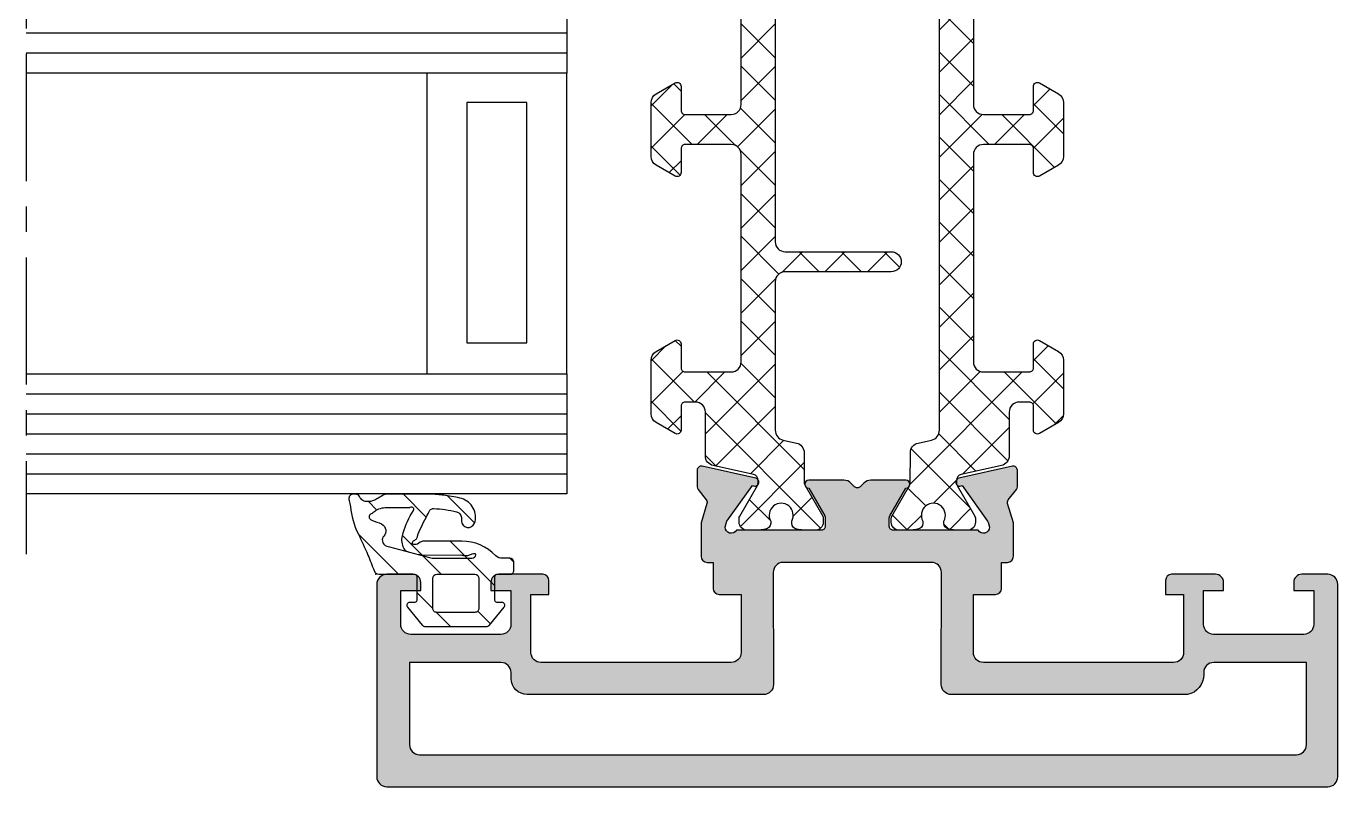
# Model space of a CAD drawing. Header units: millimetres. Extents: x -157 to 4988, y 4688 to 7765.
# Drawn here: x 39.8 to 105.3, y 5507.9 to 5545.9 of the extents above; entities that cross this region are included whole.
import ezdxf

# ---------------------------------------------------------------- set-up
doc = ezdxf.new("R2010")
doc.units = ezdxf.units.MM
doc.header["$LTSCALE"] = 0.2
doc.linetypes.add('CENTER', pattern=[50.800000000000004, 31.75, -6.35, 6.35, -6.35])
for name, color, linetype in [('REYNAERS', 7, 'Continuous'), ('RI-FILLING', 7, 'Continuous'), ('RI-GASKET', 7, 'Continuous'), ('RI-HATCH-I', 4, 'Continuous'), ('RI-HATCH-PI', 4, 'Continuous'), ('RI-OTHERS', 7, 'CENTER'), ('RI-PROFILE', 7, 'Continuous')]:
    doc.layers.add(name, color=color, linetype=linetype)

# ---------------------------------------------------------------- blocks, each defined once
blk = doc.blocks.new('1808204v4')
at = {"layer": 'RI-HATCH-I'}
h = blk.add_hatch(dxfattribs=at)
h.set_pattern_fill('_USER', color=256, scale=1.5, angle=45, pattern_type=0)
h.set_pattern_definition([(45, (4.996003610813204e-12, -0.04019999999999602), (-1.060660171779821, 1.060660171779821), [])])
h.paths.add_polyline_path([(1.874762981217747, 4.601259907766957, -0.08770360990308076), (1.919514136204756, 4.451843158303297, 0.1777928905676116), (1.988143221758093, 4.333302010529347, 0.01442638042201629), (2.107932171087573, 4.247827603976541, -0.1172110210100754), (2.160905507468544, 4.196926216953486, -0.3912093885425917), (2.151230885063941, 4.092601090470445, -0.1494118815169966), (2.038304844289812, 4.064525555471354, -0.1339113374288862), (1.918302141128662, 4.088927996708932), (1.774610956228636, 4.182064772848448, 0.164070364662964), (1.597026317958115, 4.240497891774214), (-0.2953455103293363, 4.239035498281038, 0.207909086157451), (-1.993113886087398, 3.496777778442181, -0.1763269807098939), (-2.314507690932775, 3.379799999999947), (-2.699999999999978, 3.3798, 0.4142135623731373), (-2.900000000000007, 3.179799999999994), (-2.900000000000003, 2.779799999999999, 0.4142135623730906), (-2.700000000000005, 2.579800000000002), (-2.05, 2.5798, -0.4142135623730951), (-1.949999999999999, 2.479799999999998), (-1.950000000000002, 1.279799999999999, -0.4142135623730966), (-2.050000000000005, 1.179799999999998), (-2.300000000000017, 1.179799999999999, 0.637070260810467), (-2.414906666467074, 0.9333818585459941), (-1.674703837642666, 0.05124247806125481, 0.2216946626407233), (-1.521494949020279, -0.02019999999999378), (1.521494949039988, -0.0202, 0.2216946626442737), (1.674703837664434, 0.05124247806346993), (2.414906666469366, 0.9333818585492493, 0.6370702608058827), (2.300000000001666, 1.179800000000124), (2.050000000000044, 1.1798, -0.4142135623732395), (1.949999999999993, 1.279800000000002), (1.949999999999997, 2.479800000000002, -0.414213562373094), (2.049999999999998, 2.579800000000002), (3.849999999999995, 2.5798, 0.2519981872786319), (4.082005278564147, 2.762727416994828, -0.009783249046083175), (4.394534672634969, 3.54255589465344, -0.01249803260857248), (4.884439297988224, 4.613364068326468, 0.08713605474518905), (5.262260682306413, 5.962297786260733, -0.03988804357046771), (5.327343202934812, 6.25876513315339, 0.1555959147847429), (5.323800536363344, 6.455908297034338, 0.2552273985284344), (5.166694845443243, 6.579634591866575), (5.001026226780067, 6.58011525517024, 0.2201261171650704), (4.818018124495807, 6.461195593374637, -0.05928166526640501), (4.73487405436853, 6.341791707806442, -0.194696481048939), (4.523382200755997, 6.222159952227611, -0.1193769933403631), (4.163799819914897, 6.244239518143268, -0.05419194729620062), (3.944186746144205, 6.344063642584511, 0.02283161222459141), (3.656443707442398, 6.51114427086799, 0.08616059571627256), (3.524800643335552, 6.567295340866171, 0.0342472170022308), (3.239303647433663, 6.579799999999996), (1.197130467659995, 6.5798, 0.01675654051271756), (0.5189923754328118, 6.514810842902319, 0.02888323594493146), (-0.2987668519889928, 6.358925490174991, 0.192219278107272), (-0.8620204652117627, 5.883828006699585, 0.222140865037064), (-0.9317635084588067, 5.129661481764397, 0.8054214826059655), (-0.276651799488433, 5.23856489480402), (-0.276651799488433, 5.404363170232004, -0.3628746502680917), (-0.03871900240032833, 5.702922735422217, -0.04939234177134944), (1.086532914798588, 5.861753393537367, -0.09851546723587201), (1.190310751293983, 5.848794855007094, -0.1962474932998147), (1.317318148916933, 5.741955912425772, -0.002494845170465499), (1.427647972699689, 5.530003269319994, -0.03556649852865565)])
h.paths.add_polyline_path([(2.124211231036672, 5.749276055580197, -0.09772804733728838), (2.096338280441596, 5.816618958329023, -0.2205375310116543), (2.109524854183912, 5.882565510424661, -0.3596255330758624), (2.293917970658184, 5.906397722404113, 0.1225137140176756), (2.337502097762594, 5.893396037988738, -0.01104572229408603), (3.242136388977706, 5.902077617311044, -0.01144334519503127), (3.619048251720771, 5.884958360002142, -0.1207758523531751), (3.933369463555157, 5.790250221938533, -0.05102510737079305), (4.148864792192637, 5.640638815432255, 0.08950652370929159), (4.214905315536567, 5.602660267364947, -0.1701469639862681), (4.296036694614169, 5.543127887716219), (4.307481902129155, 5.526423317604396, -0.3300518220715311), (4.301623914601024, 5.36772442620182, -0.2486240797938691), (4.193841399575818, 5.282407213400073, 0.00879737680038514), (3.707698104325638, 5.094400600370644, 0.2244897959184213), (3.503151946715648, 4.793471436557005, 0.2320897055700569), (3.583647579729612, 4.509956323899882, -0.256001539327082), (3.671591959279451, 4.243922308241273, -0.2652388688071627), (3.451383563161387, 3.979538367613116, -0.04216902794793147), (3.321916913209999, 3.951408559459998), (2.4047272018463, 3.705648316992303, 0.1046945313176222), (2.516779250042165, 3.767401171722865, 0.104289200669215), (2.655753148287677, 4.029907423964416, 0.1457263799513968), (2.633071235512351, 4.649147662912022, 0.06260781506349096)], flags=16)
h.paths.add_polyline_path([(1.150000000000003, 2.379799999999996), (1.149999999999998, 0.8797999999999959, -0.4142135623730939), (0.9499999999999948, 0.6797999999999949), (-0.9500000000000055, 0.6797999999999993, -0.414213562373095), (-1.150000000000008, 0.879800000000003), (-1.150000000000001, 2.379800000000003, -0.4142135623730953), (-0.9499999999999984, 2.579800000000005), (0.950000000000002, 2.5798, -0.4142135623730957)], flags=16)
at = {"layer": 'RI-GASKET'}
for points in [[(-2.414906666467898, 0.9333818585469764, -0.6370702608074956), (-2.300000000000002, 1.179799999999999), (-2.050000000000002, 1.179799999999997, 0.414213562373095), (-1.950000000000002, 1.2798), (-1.949999999999999, 2.4798, 0.414213562373095), (-2.050000000000002, 2.5798), (-2.700000000000002, 2.579800000000002, -0.414213562373095), (-2.900000000000003, 2.7798), (-2.900000000000008, 3.1798, -0.414213562373095), (-2.700000000000002, 3.3798), (-2.314507690930003, 3.379799999999946, 0.1763269807084643), (-1.993113886087399, 3.496777778442181, -0.2079090861574726), (-0.2953455103291445, 4.239035498281038), (1.597026317958131, 4.240497891774214, -0.1640703646629484), (1.774610956228636, 4.182064772848449), (1.918302141128662, 4.088927996708932, 0.1339113374288845), (2.038304844289811, 4.064525555471354, 0.1494118815170055), (2.151230885063947, 4.092601090470447, 0.3027756377320028), (2.172443511507709, 4.175579893912203, 0.1561562062807185), (2.107932171087577, 4.247827603976539, -0.01442638042201532), (1.988143221758103, 4.333302010529339, -0.1777928905676327), (1.919514136204756, 4.4518431583033, 0.08770360990307385), (1.87476298121775, 4.601259907766949, 0.03556649852865571), (1.427647972699693, 5.530003269319987, 0.002499804060222011), (1.317096747845995, 5.742376099344989, 0.1956859551617559), (1.190310751293983, 5.848794855007094, 0.08231100933626553), (1.103744518380108, 5.862442684520548, 0.05014104828569924), (-0.03871900240028392, 5.702922735422227, 0.3497306652274157), (-0.276651799488433, 5.418248290305731), (-0.276651799488433, 5.238564894804024, -0.805421482605972), (-0.9317635084588085, 5.129661481764399, -0.2221408650370626), (-0.8620204652117627, 5.883828006699583, -0.1922192781072697), (-0.2987668519890034, 6.358925490174987, -0.02888323594495665), (0.5189923754335206, 6.514810842902411, -0.01675654051270077), (1.197130467660029, 6.579799999999999), (3.239303647433656, 6.579799999999996, -0.03424721700223134), (3.52480064333555, 6.567295340866171, -0.08616059571627738), (3.656443707442404, 6.511144270867987, -0.0228316122245942), (3.944186746144244, 6.344063642584486, 0.05419194729619946), (4.163799819914936, 6.244239518143256, 0.1193769933403398), (4.523382200755969, 6.222159952227607, 0.1946964810489526), (4.734874054368523, 6.341791707806432, 0.05928166526640544), (4.818018124495802, 6.461195593374628, -0.220126117165081), (5.001026226780067, 6.58011525517024), (5.166694845443243, 6.579634591866575, -0.2552273985284672), (5.323800536363355, 6.455908297034314, -0.1555959147847458), (5.327343202934803, 6.258765133153362, 0.03988804357046064), (5.262260682306416, 5.962297786260758, -0.08713605474519726), (4.884439297988178, 4.613364068326372, 0.01249803260856422), (4.394534672635232, 3.542555894654058, 0.009783249046098704), (4.082005278563913, 2.762727416994208, -0.2519981872780816), (3.849999999999995, 2.5798), (2.049999999999996, 2.579800000000002, 0.414213562373095), (1.949999999999997, 2.4798), (1.949999999999993, 1.2798, 0.414213562373095), (2.049999999999996, 1.179799999999999), (2.299999999999996, 1.179800000000124, -0.6370702608074956), (2.414906666469997, 0.9333818585500007), (1.674703837663785, 0.05124247806269633, -0.221694662642938), (1.521494949039996, -0.0202), (-1.521494949030003, -0.02019999999999289, -0.221694662642938), (-1.674703837650003, 0.05124247806999715)], [(0.9499999999999984, 2.5798), (-0.950000000000002, 2.579800000000005, 0.414213562373095), (-1.150000000000001, 2.379799999999999), (-1.150000000000008, 0.8797999999999995, 0.414213562373095), (-0.950000000000002, 0.6797999999999993), (0.9499999999999984, 0.679799999999994, 0.414213562373095), (1.149999999999998, 0.8797999999999995), (1.150000000000003, 2.379799999999999, 0.414213562373095)]]:
    blk.add_lwpolyline(points, format="xyb", close=True, dxfattribs=at)
blk.add_lwpolyline([(2.377805351796643, 3.698772086169529, 0.1274971137163551), (2.516779250042164, 3.767401171722864, 0.1042892006692098), (2.655753148287674, 4.0299074239644, 0.1457263799514384), (2.633071235512301, 4.649147662912173, 0.06315014953973752), (2.118639654608978, 5.758175292859228, -0.09823312232831978), (2.094512241719131, 5.827340543143464, -0.1850970603218596), (2.109524854183914, 5.882565510424662, -0.3533935784342134), (2.291167264473905, 5.908087434163072, 0.1312192932497102), (2.337502097756375, 5.893396037988545, -0.01104572229416205), (3.24213638897771, 5.902077617311046, -0.01144334519503409), (3.619048251720867, 5.884958360002137, -0.1207758523531408), (3.93336946355516, 5.790250221938531, -0.05102510737079707), (4.148864792192655, 5.640638815432239, 0.09942559709323821), (4.222901527988768, 5.599977583503143, -0.1559170513809158), (4.296036694614135, 5.543127887716269), (4.307481902129127, 5.526423317604436, -0.3300518220715961), (4.301623914601032, 5.367724426201834, -0.248624079795866), (4.193841399574869, 5.282407213399721, 0.008797376800368331), (3.707698104325623, 5.094400600370636, 0.2244897959183899), (3.503151946715655, 4.793471436557039, 0.2537280243187299), (3.602747719792757, 4.490400428161155, -0.231161263368879), (3.671591959279433, 4.243922308241167, -0.2652388688070782), (3.45138356316139, 3.979538367613117, -0.04216902794793295), (3.321916913209997, 3.951408559459997), (1.315811274792536, 3.413874173710893, -0.06554346281523994), (1.056992229689997, 3.3798), (-0.8051651764800019, 3.3798, -0.3635793636054516), (-1.001108052165981, 3.561142296672332, -0.4186927017044411), (-0.9578652370401377, 3.603546340620738, -0.07524385048714806), (-0.801202124177947, 3.587435594971791, -0.05220840288572685), (-0.7184262241195674, 3.552436388906832, 0.1234610207481712), (-0.5275638870453347, 3.501393102347334, 0.05973396859835118), (-0.3569010917571562, 3.517392739405602, -0.06231457198582273), (-0.2360663217070309, 3.530201115522289), (1.577942306422528, 3.526919412187902, 0.07421756736580298), (1.867871472672495, 3.561798257907037)], format="xyb", dxfattribs=at)
blk.add_point((3.9958975281, 2.5798), dxfattribs=at)
blk = doc.blocks.new('GLASS27')
at = {"layer": 'RI-FILLING'}
for p, q in [((-1085.703119438017, 5441.635072220084), (-1112.711428775245, 5441.635072220083)), ((-1112.711428775245, 5441.635072220083), (-1112.711428775245, 5435.635072220083)), ((-1112.711428775245, 5435.635072220083), (-1085.703119438017, 5435.635072220084)), ((-1112.711428775245, 5420.635072220083), (-1112.711428775245, 5414.635072220083)), ((-1085.703119438017, 5420.635072220084), (-1112.711428775245, 5420.635072220083)), ((-1112.711428775245, 5414.635072220083), (-1085.703119438016, 5414.635072220084))]:
    blk.add_line(p, q, dxfattribs=at)
for points in [[(-1112.711428775245, 5435.635072220083), (-1105.711428775245, 5435.635072220083), (-1105.711428775245, 5420.635072220083), (-1112.711428775245, 5420.635072220083), (-1112.711428775245, 5435.635072220083)], [(-1110.711428775245, 5422.167217958947), (-1110.711428775245, 5434.167217958947), (-1107.711428775245, 5434.167217958947), (-1107.711428775245, 5422.167217958947), (-1110.711428775245, 5422.167217958947)]]:
    blk.add_lwpolyline(points, dxfattribs=at)
at = {"layer": 'RI-HATCH-I'}
for p, q in [((-1085.703119438017, 5440.635072220084), (-1112.711428775245, 5440.635072220083)), ((-1085.703119438017, 5439.635072220084), (-1112.711428775245, 5439.635072220083)), ((-1085.703119438017, 5438.635072220084), (-1112.711428775245, 5438.635072220083)), ((-1112.711428775245, 5437.635072220083), (-1085.703119438017, 5437.635072220084)), ((-1112.711428775245, 5436.635072220083), (-1085.703119438017, 5436.635072220084)), ((-1085.703119438017, 5419.635072220084), (-1112.711428775245, 5419.635072220083)), ((-1085.703119438017, 5418.635072220084), (-1112.711428775245, 5418.635072220083)), ((-1085.703119438017, 5417.635072220084), (-1112.711428775245, 5417.635072220083)), ((-1085.703119438016, 5416.635072220084), (-1112.711428775245, 5416.635072220083)), ((-1085.703119438016, 5415.635072220084), (-1112.711428775245, 5415.635072220083))]:
    blk.add_line(p, q, dxfattribs=at)
at = {"layer": 'RI-OTHERS'}
blk.add_line((-1085.703119438018, 5446.758193494859), (-1085.703119438016, 5411.635072220084), dxfattribs=at)
blk = doc.blocks.new('4E30214')
at = {"layer": 'RI-PROFILE'}
for points in [[(7.20583160748879, 9.900000647501138), (7.205527873023129, 11.19843804319074), (7.500519118362263, 11.19843783286333, 0.4142137712046512), (7.800519332260933, 11.49843783286325), (7.800519332260819, 13.17263833699726), (7.508132420949835, 14.12898915409342, -0.2446984432290235), (7.541791026174167, 14.31059582628981), (7.952949211134637, 14.83685547085098, 0.1726182030107126), (7.997623961040404, 14.96329504194977), (7.997623064092522, 15.79758121866094, 0.4796141994129071), (7.751924666626223, 15.9897746677177), (5.072637750531612, 15.39578803664229, 1.238312160148291), (5.235757190722495, 15.04040250121346), (6.51001983436322, 13.25395622383211, -0.08089726198600812), (6.53845774388202, 13.19629000420831), (6.600517773322679, 12.94846643218656, -0.7673269879573191), (6.040710313453928, 12.7984658303487), (1.800517925292979, 12.79846127168125, -0.4142135623889116), (1.600517719570121, 12.99846104737148), (1.600517271883973, 13.4148712181719, -0.131652497573651), (1.627312083616744, 13.51487124698124), (2.426126561805745, 14.89846194428185, 0.9999976386623669), (2.426127076297576, 15.29846194428055), (0.6808629389789758, 15.29846006793198, 0.1989120891441954), (0.3273100843400698, 15.15201345692552), (0.1466136149301747, 14.97131698588012, -0.4142135650242973), (-0.1362290988245149, 14.97131698588018), (-0.3169241153960343, 15.1520120040872, 0.1989126479674239), (-0.6704780451435681, 15.29845861509367), (-2.425096582654987, 15.29845672868836, 0.9999976386623669), (-2.4250952080763, 14.89845672869174), (-1.626277754868624, 13.51486774901889, -0.131652497573626), (-1.599482728114197, 13.41486777782444), (-1.599482280428049, 12.99845760702399, -0.4142135623889117), (-1.799482056107536, 12.79845740129036), (-6.039674444268428, 12.79845284262339, -0.7673269879573466), (-6.599482226669807, 12.94845224075328), (-6.537422730103856, 13.19627594621704, -0.08089726198599861), (-6.508984944579936, 13.25394222698844), (-5.234726142189629, 15.04039124430699, 1.238312160148439), (-5.071607466155115, 15.3957771304772), (-7.750895659443813, 15.98975800050249, 0.4796141994127857), (-7.99659364365192, 15.79756402314126), (-7.9965927467033, 14.96327784643017, 0.1726182030107536), (-7.951917724925181, 14.8368383713921), (-7.540758408393117, 14.3105796109115, -0.2446984432289989), (-7.507099412674961, 14.12897301108887), (-7.799480667737555, 13.17263334004087), (-7.799480667737498, 11.49842878452284, 0.4142134563126725), (-7.499480453839055, 11.19842910705549), (-7.200601803642371, 11.19842932015467), (-7.200905538108145, 9.89999192446507, 0.4142129994758097), (-6.900906114663712, 9.599991924465627), (-5.801312816973791, 9.599961624691332), (-5.801312371371637, 6.699983767444053, -0.4142141283000559), (-6.301313337471584, 6.199983767444053), (-15.79999707439333, 6.199999999900712, -0.4142135623769576), (-16.29999707439987, 6.699999999900712), (-16.29999707439407, 9.600000000000705), (-15.3999970743937, 9.600000000000705), (-15.39999707440091, 10.30000000000069, 0.4142135623717354), (-15.69999707439968, 10.6000000000007), (-17.89999707439506, 10.60000000000159, 0.414213562373761), (-18.29999707439515, 10.20000000000059), (-18.29999707439424, 9.80000000000095), (-17.29999707439424, 9.800000000001376), (-17.29999707439288, 8.100000000001103, -0.414213562373095), (-17.79999707439288, 7.600000000001131), (-22.29999707439379, 7.599999999998857, -0.414213562373095), (-22.79999707439379, 8.099999999998857), (-22.79999707439424, 9.799999999999585), (-21.79999707439424, 9.80000000000004), (-21.7999970743947, 10.19999999999922, 0.4142135623736153), (-22.19999707439433, 10.60000000000045), (-23.49999707439451, 10.59999999999999, 0.414213562373095), (-23.99999707439406, 10.09999999999954), (-23.99999707439406, 0.5000000000000853, 0.414213562373095), (-23.49999707439406, 8.526512829121202e-14), (23.49999707439406, -8.526512829121202e-14, 0.414213562373095), (23.99999707439406, 0.4999999999999005), (23.99999707439406, 10.09999999999959, 0.414213562373095), (23.49999707439451, 10.59999999999982), (22.19999707439433, 10.6000000000005, 0.4142135623736153), (21.79999707439379, 10.19999999999927), (21.79999707439424, 9.80000000000009), (22.79999707439424, 9.799999999999635), (22.79999707439333, 8.099999999999142, -0.4142135623729618), (22.29999707439333, 7.599999999999142), (17.79999707439242, 7.600000000001188, -0.414213562373095), (17.29999707439242, 8.100000000001188), (17.29999707439424, 9.800000000001454), (18.29999707439424, 9.800000000000999), (18.29999707439515, 10.20000000000064, 0.4142135623740107), (17.89999707439506, 10.60000000000118), (15.69834713389889, 10.60000000000056, 0.4142135623717354), (15.39834713390013, 10.30000000000054), (15.39834713390019, 9.599999999900575), (16.29999707439407, 9.599999999900575), (16.30000292560015, 6.699999999900569, -0.4142124198543953), (15.80000487600245, 6.199999999904378), (6.300003891660822, 6.19998174230156, -0.4142141252822447), (5.800002925600097, 6.699981742300622), (5.800003371208504, 9.599999999926752), (6.905832184044357, 9.600000647501702, 0.4142129994758098)], [(17.8051951836527, 6.199932589680998, 0.414213562373095), (17.3051951836527, 5.699932589680998), (17.3051951836527, 5.599932616768626, -0.3644921651856291), (16.49687513621541, 4.600105754145773), (4.69687510594855, 4.600104171958179, -0.4142136074786073), (4.196875028948511, 5.100104171958179), (4.203539391952859, 10.69594796025682, 0.4142135623271769), (3.703539392022662, 11.19594796024799), (-3.717470520321513, 11.19787701531706, 0.400993262731094), (-4.1948048163473, 10.69839101361762), (-4.183718736157402, 5.100238523890198, -0.414213607478574), (-4.683718813157384, 4.600238523890198), (-16.4837246946247, 4.600240106085977, -0.4142135231006511), (-17.28372458735726, 5.400240106085818), (-17.29481066754715, 5.699932589682845, 0.4142033482204809), (-17.79479323083581, 6.199932589377141), (-22.36296201673758, 6.199932589781923), (-22.36296201673719, 2.09993258978227, 0.4142135623730617), (-21.86296201673719, 1.599932589782327), (21.93703798326254, 1.5999325897821, 0.4142135623729951), (22.43703798326254, 2.099932589781929), (22.43703798326391, 6.199932589781753)]]:
    blk.add_lwpolyline(points, format="xyb", close=True, dxfattribs=at)
blk = doc.blocks.new('0000772R')
at = {"layer": 'RI-HATCH-PI'}
h = blk.add_hatch(dxfattribs=at)
h.set_pattern_fill('_USER', color=256, scale=1.5, angle=225, style=0, double=1, pattern_type=0)
h.set_pattern_definition([(225, (0, 0), (1.060660171779821, -1.060660171779821), []), (315, (0, 0), (1.060660171779821, 1.060660171779821), [])])
edge = h.paths.add_edge_path()
edge.add_arc((1.450824544777844, 36.1327578012429), 0.5000000000000041, 180.0318875399638, 257.4999999999586, ccw=False)
edge.add_line((0.9508246222127461, 36.1324795299759), (0.9499999999997577, 37.61416697507728))
edge.add_arc((0.6499999999959978, 37.61416697507881), 0.3000000000037599, 359.9999999997083, 389.9999999996573)
edge.add_line((0.9098076211354815, 37.76416697507914), (0.02679491924316935, 39.29358983848503))
edge.add_arc((0.1999999999999863, 39.39358983848479), 0.1999999999998186, 179.9999999999573, 209.9999999999505, ccw=False)
edge.add_line((1.669775429036235e-13, 39.39358983848494), (-2.877698079828406e-13, 39.5999999999987))
edge.add_arc((0.3999999999999169, 39.59999999999836), 0.4000000000002046, 89.99999999995123, 179.9999999999511, ccw=False)
edge.add_line((0.4000000000002579, 39.99999999999856), (0.9819660112504458, 39.99999999999856))
edge.add_arc((0.9819660112518243, 39.79999999999762), 0.2000000000009408, 79.77782060988841, 90.00000000039489, ccw=False)
edge.add_arc((2.099999999989362, 45.99999999994079), 6.099999999940935, 259.7778206094268, 262.5936067314714)
edge.add_arc((1.274999999999857, 39.65339657769435), 0.3000000000006971, 7.599965101690032e-11, 82.59360673172961, ccw=False)
edge.add_line((1.575000000000554, 39.65339657769475), (1.574999999999985, 39.54047375096427))
edge.add_arc((2.100000000000076, 39.24999999999856), 0.6000000000001504, 151.0449756281321, 388.9550243718679)
edge.add_line((2.625000000000167, 39.54047375096427), (2.625000000000295, 39.65339657769475))
edge.add_arc((2.925000000000876, 39.65339657769449), 0.3000000000005816, 97.40639326864789, 179.9999999999511, ccw=False)
edge.add_arc((2.100000000005401, 45.99999999999616), 6.099999999996583, 277.4063932684988, 280.2221793905173)
edge.add_arc((3.218033988752697, 39.79999999999033), 0.2000000000086857, 90.0000000008568, 100.22217939138147, ccw=False)
edge.add_line((3.218033988749706, 39.99999999999902), (3.799999999999894, 39.99999999999902))
edge.add_arc((3.800000000000349, 39.59999999999893), 0.4000000000000909, 3.26281224261038e-11, 90.00000000006509, ccw=False)
edge.add_line((4.20000000000044, 39.59999999999916), (4.199999999999985, 39.3935898384854))
edge.add_arc((3.999999999999713, 39.39358983848514), 0.200000000000272, -29.999999999915588, 7.332801033044234e-11, ccw=False)
edge.add_line((4.173205080756983, 39.29358983848526), (3.290192378864671, 37.76416697507936))
edge.add_arc((3.550000000000633, 37.61416697508066), 0.2999999999998987, 150.0000000002743, 180.0000000002646)
edge.add_line((3.250000000000735, 37.61416697507927), (3.250550958979343, 37.50938626617379))
edge.add_arc((3.55054681174937, 37.51096370738752), 0.2999999999999975, 180.3012704681873, 257.49999999996)
edge.add_line((3.485614927567735, 37.21807490525158), (5.496369579195683, 36.77230133109974))
edge.add_arc((5.388149772227109, 36.28415332753956), 0.5000000000001087, 6.480149750132114e-12, 77.50000000005878, ccw=False)
edge.add_line((5.888149772227219, 36.28415332753961), (5.887152959927089, 34.10022821697153))
edge.add_arc((6.387152907844659, 34.10000000122562), 0.4999999999999994, 179.9738484009734, 269.9983747265771)
edge.add_line((6.387138724658424, 33.60000000142678), (6.899981945986266, 33.59998545392493))
edge.add_arc((6.899981646068451, 33.79998545392486), 0.2000000000001567, 270.000085920125, 360.0000859201901)
edge.add_line((7.099981646068382, 33.7999857538429), (7.099979846555794, 34.99998575384181))
edge.add_arc((7.299979846555396, 34.99998605376082), 0.1999999999998271, 60.00008592054172, 180.000085920467, ccw=False)
edge.add_line((7.399979586817491, 35.173191284477), (8.349980409317933, 34.62470995336155))
edge.add_arc((8.099981058661502, 34.19169687657142), 0.499999999999888, 8.592038477672759e-05, 60.000085920404786, ccw=False)
edge.add_line((8.599981058660827, 34.19169762636822), (8.600000000000886, 31.50829037686525))
edge.add_arc((8.100000000000662, 31.50829037686488), 0.5000000000002238, -59.99999999998698, 4.189359970041551e-11, ccw=False)
edge.add_line((8.350000000000872, 31.07527767497253), (7.400000000000485, 30.52679491924231))
edge.add_arc((7.300000000000691, 30.69999999999924), 0.1999999999999333, 179.9999999999674, 299.99999999994304, ccw=False)
edge.add_line((7.100000000000758, 30.69999999999935), (7.100000000000303, 31.89999999999939))
edge.add_arc((6.900000000000485, 31.89999999999939), 0.1999999999998181, 0, 90.00000000013027)
edge.add_line((6.900000000000031, 32.09999999999921), (4.600000000000303, 32.09999999999927))
edge.add_arc((4.600000000000644, 31.5999999999995), 0.4999999999997726, 90.00000000003908, 180.0000000000391)
edge.add_line((4.100000000000872, 31.59999999999916), (4.100000000001327, 21.24999999999925))
edge.add_arc((4.600000000001327, 21.2499999999993), 0.5, 180.0000000000065, 270)
edge.add_line((4.600000000001327, 20.7499999999993), (6.900000000001054, 20.7499999999993))
edge.add_arc((6.900000000001508, 20.94999999999958), 0.2000000000002728, 269.9999999998697, 359.9999999999349)
edge.add_line((7.100000000001781, 20.94999999999935), (7.100000000001781, 22.14999999999939))
edge.add_arc((7.300000000001596, 22.14999999999968), 0.1999999999998145, 60.00000000014859, 180.0000000000814, ccw=False)
edge.add_line((7.400000000001054, 22.32320508075667), (8.350000000001213, 21.77472232502645))
edge.add_arc((8.100000000001488, 21.34170962313425), 0.4999999999998387, 1.750777300912887e-11, 60.00000000002581, ccw=False)
edge.add_line((8.600000000001327, 21.34170962313441), (8.600000000001327, 19.9999999999993))
edge.add_line((8.600000000001327, 19.9999999999993), (8.600000000001767, 18.6582903768642))
edge.add_arc((8.100000000001678, 18.65829037686397), 0.5000000000000888, -59.999999999992326, 2.6489033189136535e-11, ccw=False)
edge.add_line((8.350000000001781, 18.22527767497171), (7.400000000001508, 17.67679491924149))
edge.add_arc((7.300000000002051, 17.84999999999847), 0.1999999999998143, 179.9999999999186, 299.9999999998514, ccw=False)
edge.add_line((7.100000000002236, 17.84999999999876), (7.100000000002236, 19.0499999999988))
edge.add_arc((6.900000000001963, 19.04999999999858), 0.2000000000002728, 6.513775987628397e-11, 90.00000000013027)
edge.add_line((6.900000000001508, 19.24999999999885), (4.600000000001781, 19.24999999999839))
edge.add_arc((4.600000000001781, 18.74999999999839), 0.5, 90, 180.0000000000065)
edge.add_line((4.100000000001781, 18.74999999999834), (4.100000000002691, 8.399999999998435))
edge.add_arc((4.600000000002719, 8.39999999999852), 0.5000000000000284, 180.0000000000098, 270.0000000000098)
edge.add_line((4.600000000002805, 7.899999999998492), (6.900000000002532, 7.89999999999894))
edge.add_arc((6.90000000000293, 8.099999999998701), 0.1999999999997613, 269.999999999886, 360.0000000000163)
edge.add_line((7.100000000002691, 8.099999999998758), (7.10000000000235, 9.299999999998803))
edge.add_arc((7.300000000002282, 9.299999999998917), 0.1999999999999327, 60.000000000057014, 180.0000000000326, ccw=False)
edge.add_line((7.400000000002077, 9.473205080755847), (8.350000000002236, 8.924722325025627))
edge.add_arc((8.100000000002685, 8.491709623133142), 0.5000000000000056, 2.5011104298755527e-11, 60.0000000000598, ccw=False)
edge.add_line((8.60000000000269, 8.49170962313336), (8.599978718221717, 5.808302373633907))
edge.add_arc((8.099978718222411, 5.808303123430658), 0.4999999999998676, 299.9999140796033, 359.99991407962136, ccw=False)
edge.add_line((8.349978068878894, 5.375290046640586), (7.399977246378452, 4.826808715525132))
edge.add_arc((7.299977506116388, 5.000013946241282), 0.199999999999787, 179.9999140795249, 299.9999140794547, ccw=False)
edge.add_line((7.099977506116826, 5.000014246160319), (7.099979305629343, 6.200014246159228))
edge.add_arc((6.899979305629412, 6.20001454607727), 0.2000000000001567, 359.9999140798099, 449.999914079875)
edge.add_line((6.899979605547227, 6.400014546077202), (6.387138724589374, 6.39999999857092))
edge.add_arc((6.387152907844661, 5.899999998772083), 0.5000000000000012, 90.00162528133566, 180.0261515990268)
edge.add_line((5.887152959927089, 5.899771783026168), (5.888149668067623, 3.716074876659675))
edge.add_arc((5.388149720150047, 3.715846660913753), 0.5000000000000057, -77.49999999996032, 0.026151599027684824, ccw=False)
edge.add_line((5.496369527119437, 3.227698657353855), (3.485614927567735, 2.781925094747031))
edge.add_arc((3.55054681174937, 2.489036292611098), 0.2999999999999977, 102.5000000000401, 179.698729531813)
edge.add_line((3.250550958979343, 2.490613733824823), (3.250000000000735, 2.385833024919343))
edge.add_arc((3.550000000000614, 2.385833024917949), 0.2999999999998781, 179.9999999997338, 209.9999999997262)
edge.add_line((3.290192378864671, 2.235833024919252), (4.173205080756983, 0.7064101615133538))
edge.add_arc((3.99999999999971, 0.6064101615134706), 0.2000000000002746, -7.258904588525183e-11, 29.99999999991587, ccw=False)
edge.add_line((4.199999999999985, 0.6064101615132174), (4.20000000000044, 0.3999999999994585))
edge.add_arc((3.800000000000349, 0.3999999999996859), 0.4000000000000909, 269.99999999993486, 359.99999999996743, ccw=False)
edge.add_line((3.799999999999894, -4.050093593832571e-13), (3.218033988749706, -4.050093593832571e-13))
edge.add_arc((3.218033988752704, 0.2000000000081977), 0.2000000000086027, 259.7778206086165, 269.99999999914127, ccw=False)
edge.add_arc((2.100000000005441, -5.999999999997633), 6.099999999996668, 79.77782060948304, 82.59360673150164)
edge.add_arc((2.925000000000876, 0.3466034223041199), 0.3000000000005808, 180.0000000000487, 262.59360673135205, ccw=False)
edge.add_line((2.625000000000295, 0.3466034223038648), (2.625000000000167, 0.4595262490343473))
edge.add_arc((2.100000000000072, 0.7500000000000558), 0.6000000000001564, 331.0449756281318, 568.9550243718681)
edge.add_line((1.574999999999978, 0.4595262490343472), (1.575000000000546, 0.3466034223038646))
edge.add_arc((1.274999999999855, 0.3466034223042576), 0.3000000000006917, 277.40639326826994, 359.99999999992497, ccw=False)
edge.add_arc((2.099999999989323, -5.999999999941924), 6.099999999940681, 97.40639326852865, 100.2221793905733)
edge.add_arc((0.9819660112518189, 0.2000000000010013), 0.2000000000009516, 269.9999999996046, 280.2221793901114, ccw=False)
edge.add_line((0.9819660112504387, 4.973799150320701e-14), (0.4000000000002508, 4.973799150320701e-14))
edge.add_arc((0.3999999999999098, 0.4000000000002544), 0.4000000000002046, 180.0000000000489, 270.0000000000489, ccw=False)
edge.add_line((-2.948752353404416e-13, 0.3999999999999133), (1.598721155460225e-13, 0.6064101615136722))
edge.add_arc((0.1999999999999755, 0.6064101615138209), 0.1999999999998156, 150.0000000000488, 180.0000000000426, ccw=False)
edge.add_line((0.02679491924316224, 0.7064101615135812), (0.9098076211354886, 2.235833024919479))
edge.add_arc((0.6499999999959833, 2.385833024919785), 0.3000000000037673, 330.000000000348, 360.0000000002956)
edge.add_line((0.9499999999997506, 2.385833024921332), (0.950824622212739, 3.867520470022718))
edge.add_arc((1.450824544777842, 3.867242198755716), 0.5000000000000073, 102.50000000004178, 179.9681124600359, ccw=False)
edge.add_line((1.342604737808433, 4.355390202315611), (2.0082198069688, 4.502953510523667))
edge.add_arc((1.899999999999405, 4.991101514083558), 0.5000000000000002, 282.5000000000403, 359.9999999999944)
edge.add_line((2.399999999999406, 4.991101514083509), (2.400000000001437, 25.59999999999944))
edge.add_arc((1.900000000001452, 25.59999999999943), 0.4999999999999858, 1.628443996909367e-12, 90.00000000000487)
edge.add_line((1.900000000001409, 26.09999999999941), (-3.399999999999071, 26.0999999999991))
edge.add_arc((-3.399999999999128, 26.59999999999893), 0.4999999999998295, 180, 270.0000000000065, ccw=False)
edge.add_arc((-3.399999999998787, 26.59999999999893), 0.5000000000001705, 90.0000000000179, 180, ccw=False)
edge.add_line((-3.399999999998943, 27.0999999999991), (1.900000000000613, 27.0999999999991))
edge.add_arc((1.900000000000599, 27.59999999999911), 0.5000000000000142, 270.0000000000016, 360.0000000000342)
edge.add_line((2.400000000000613, 27.59999999999941), (2.399999999995736, 35.00889848591619))
edge.add_arc((1.899999999995736, 35.00889848591586), 0.5000000000000002, 3.745421192891436e-11, 77.49999999995875)
edge.add_line((2.008219806965138, 35.49704648947575), (1.34260473780844, 35.644609797683))
at = {"layer": 'RI-PROFILE', "transparency": 33554687}
blk.add_lwpolyline([(1.34260473780844, 35.644609797683, -0.3515088874915521), (0.9508246222127461, 36.1324795299759), (0.9499999999997577, 37.61416697507728, 0.1316524975871696), (0.9098076211354815, 37.76416697507914), (0.02679491924316932, 39.29358983848503, -0.1316524975873659), (1.669775429036235e-13, 39.39358983848494), (-2.877698079828406e-13, 39.5999999999987, -0.414213562373095), (0.4000000000002579, 39.99999999999856), (0.9819660112504458, 39.99999999999856, -0.04463227282256627), (1.017459153750388, 39.99682539682424, 0.01228680295397177), (1.31367187499853, 39.95089361311572, -0.3768397148840706), (1.575000000000554, 39.65339657769475), (1.574999999999985, 39.54047375096427, 1.696140478029902), (2.625000000000167, 39.54047375096427), (2.625000000000295, 39.65339657769475, -0.376839714882324), (2.886328125000259, 39.9508936131155, 0.01228680295385807), (3.182540846248397, 39.99682539682378, -0.04463227282264487), (3.218033988749706, 39.99999999999902), (3.799999999999894, 39.99999999999902, -0.4142135623732615), (4.20000000000044, 39.59999999999916), (4.199999999999985, 39.3935898384854, -0.1316524975873467), (4.173205080756983, 39.29358983848526), (3.290192378864671, 37.76416697507936, 0.1316524975873531), (3.250000000000735, 37.61416697507927), (3.250550958979343, 37.50938626617379, 0.3501887962909929), (3.485614927567735, 37.21807490525158), (5.496369579195683, 36.77230133109974, -0.3516652221704045), (5.888149772227219, 36.28415332753961), (5.887152959927089, 34.10022821697153, 0.4143389453068096), (6.387138724658424, 33.60000000142678), (6.899981945986266, 33.59998545392493, 0.414213562373428), (7.099981646068382, 33.7999857538429), (7.099979846555794, 34.99998575384181, -0.5773502691891899), (7.399979586817491, 35.173191284477), (8.349980409317933, 34.62470995336155, -0.2679491924312175), (8.599981058660827, 34.19169762636822), (8.600000000000886, 31.50829037686525, -0.267949192431258), (8.350000000000872, 31.07527767497253), (7.400000000000485, 30.52679491924231, -0.5773502691894837), (7.100000000000758, 30.69999999999935), (7.100000000000303, 31.89999999999939, 0.414213562373761), (6.900000000000031, 32.09999999999921), (4.600000000000303, 32.09999999999927, 0.414213562373095), (4.100000000000872, 31.59999999999916), (4.100000000001327, 21.24999999999925, 0.4142135623730617), (4.600000000001327, 20.7499999999993), (6.900000000001054, 20.7499999999993, 0.414213562373428), (7.100000000001781, 20.94999999999935), (7.100000000001781, 22.14999999999939, -0.5773502691892336), (7.400000000001054, 22.32320508075667), (8.350000000001213, 21.77472232502645, -0.2679491924311613), (8.600000000001327, 21.34170962313441), (8.600000000001327, 19.9999999999993), (8.600000000001767, 18.6582903768642, -0.2679491924312105), (8.350000000001781, 18.22527767497171), (7.400000000001508, 17.67679491924149, -0.5773502691892336), (7.100000000002236, 17.84999999999876), (7.100000000002236, 19.0499999999988, 0.414213562373428), (6.900000000001508, 19.24999999999885), (4.600000000001781, 19.24999999999839, 0.4142135623731283), (4.100000000001781, 18.74999999999834), (4.100000000002691, 8.399999999998435, 0.4142135623730951), (4.600000000002805, 7.899999999998492), (6.900000000002532, 7.89999999999894, 0.414213562373761), (7.100000000002691, 8.099999999998758), (7.10000000000235, 9.299999999998803, -0.5773502691894837), (7.400000000002077, 9.473205080755847), (8.350000000002236, 8.924722325025627, -0.2679491924312855), (8.60000000000269, 8.49170962313336), (8.599978718221717, 5.808302373633907, -0.2679491924312071), (8.349978068878894, 5.375290046640586), (7.399977246378452, 4.826808715525132, -0.5773502691892173), (7.099977506116826, 5.000014246160319), (7.099979305629343, 6.200014246159228, 0.414213562373428), (6.899979605547227, 6.400014546077202), (6.387138724589374, 6.39999999857092, 0.4143389452663561), (5.887152959927089, 5.899771783026168), (5.888149668067623, 3.716074876659675, -0.3517934467346171), (5.496369527119437, 3.227698657353855), (3.485614927567735, 2.781925094747031, 0.3501887962909929), (3.250550958979343, 2.490613733824823), (3.250000000000735, 2.385833024919343, 0.1316524975873617), (3.290192378864671, 2.235833024919252), (4.173205080756983, 0.7064101615133538, -0.1316524975873449), (4.199999999999985, 0.6064101615132174), (4.20000000000044, 0.3999999999994585, -0.4142135623732615), (3.799999999999894, -4.050093593832571e-13), (3.218033988749706, -4.050093593832571e-13, -0.04463227282264559), (3.182540846248411, 0.00317460317483409, 0.01228680295385851), (2.886328125000258, 0.04910638688311764, -0.3768397148823244), (2.625000000000295, 0.3466034223038648), (2.625000000000167, 0.4595262490343473, 1.696140478029914), (1.574999999999978, 0.4595262490343472), (1.575000000000546, 0.3466034223038646, -0.376839714884077), (1.313671874998524, 0.04910638688289026, 0.01228680295397221), (1.017459153750384, 0.003174603174379342, -0.04463227282256706), (0.9819660112504387, 4.973799150320701e-14), (0.4000000000002508, 4.973799150320701e-14, -0.414213562373095), (-2.948752353404416e-13, 0.3999999999999133), (1.598721155460225e-13, 0.6064101615136722, -0.1316524975873682), (0.02679491924316224, 0.7064101615135812), (0.9098076211354886, 2.235833024919479, 0.131652497587163), (0.9499999999997506, 2.385833024921332), (0.950824622212739, 3.867520470022718, -0.3515088874915474), (1.342604737808433, 4.355390202315611), (2.0082198069688, 4.502953510523667, 0.351665222169924), (2.399999999999406, 4.991101514083509), (2.400000000001437, 25.59999999999944, 0.4142135623731116), (1.900000000001409, 26.09999999999941), (-3.399999999999071, 26.0999999999991, -0.4142135623731283), (-3.899999999998958, 26.59999999999893, -0.4142135623730036), (-3.399999999998943, 27.0999999999991), (1.900000000000613, 27.0999999999991, 0.4142135623732615), (2.400000000000613, 27.59999999999941), (2.399999999995736, 35.00889848591619, 0.3516652221697617), (2.008219806965138, 35.49704648947575)], format="xyb", close=True, dxfattribs=at)
blk = doc.blocks.new('4030214B')
at = {"rotation": 180}
blk.add_blockref('0000772R', (-1.699482065406393, 52.79845761631063), dxfattribs=at)
for name, p in [('0000772R', (1.700517934591829, 12.79846105665953)), ('4E30214', (0, 0))]:
    blk.add_blockref(name, p)

msp = doc.modelspace()

# ---------------------------------------------------------------- hatches: boundary and pattern name
at = {"layer": 'REYNAERS'}
h = msp.add_hatch(color=256, dxfattribs=at)
edge = h.paths.add_edge_path()
edge.add_line((76.11114454330621, 5572.812719746078), (75.81114454330603, 5573.332334988349))
edge.add_line((75.81114454330603, 5573.332334988349), (75.81114454330603, 5582.012719746078))
edge.add_line((75.81114454330603, 5582.012719746079), (72.31114454330603, 5582.012719746079))
edge.add_line((72.31114454330603, 5582.012719746079), (72.31114454330603, 5579.799055203408))
edge.add_line((72.31114454330603, 5579.799055203408), (71.6411644588052, 5579.619534580821))
edge.add_arc((71.58940064978472, 5579.812719746078), 0.1999999999997876, 239.9999999997697, 284.9999999999433, ccw=False)
edge.add_line((71.48940064978436, 5579.639514665321), (71.06114454330603, 5579.886768443678))
edge.add_arc((71.31114454330603, 5580.319781145571), 0.500000000000041, 180.0000000000065, 240.0000000000027, ccw=False)
edge.add_line((70.81114454330603, 5580.319781145571), (70.81114454330603, 5583.312719746078))
edge.add_arc((71.31114454330603, 5583.312719746078), 0.5, 90, 180, ccw=False)
edge.add_line((71.31114454330603, 5583.812719746078), (91.31113869209915, 5583.812719746078))
edge.add_arc((91.31113869209915, 5583.312719746079), 0.4999999999999432, -6.480149750132114e-12, 90.00000000000648, ccw=False)
edge.add_line((91.81113869209915, 5583.312719746078), (91.81113869209915, 5580.31978114557))
edge.add_arc((91.31113869209915, 5580.319781145571), 0.5000000000000568, 299.99999999998835, 359.99999999999346, ccw=False)
edge.add_line((91.56113869209915, 5579.886768443679), (91.13288258562082, 5579.639514665321))
edge.add_arc((91.03288258562046, 5579.812719746078), 0.2000000000001251, 254.9999999999634, 300.0000000000056, ccw=False)
edge.add_line((90.98111877659997, 5579.61953458082), (90.31113869209915, 5579.799055203407))
edge.add_line((90.31113869209915, 5579.799055203408), (90.31113869209915, 5582.012719746079))
edge.add_line((90.31113869209915, 5582.012719746079), (86.81113869209915, 5582.012719746079))
edge.add_line((86.81113869209915, 5582.012719746079), (86.81113869209824, 5573.332334988349))
edge.add_line((86.81113869209824, 5573.332334988349), (86.51113869209806, 5572.812719746078))
edge.add_line((86.51113869209806, 5572.812719746078), (86.81113869209824, 5572.293104503808))
edge.add_line((86.81113869209824, 5572.293104503808), (86.81113869209824, 5564.012719746078))
edge.add_line((86.81113869209824, 5564.012719746079), (90.31113869209824, 5564.012719746079))
edge.add_line((90.31113869209915, 5564.012719746079), (90.31113869209915, 5565.412719746078))
edge.add_arc((90.51113869209897, 5565.412719746078), 0.1999999999999886, 60.00000000001029, 179.9999999999837, ccw=False)
edge.add_line((90.61113869209933, 5565.585924826835), (91.56113869209915, 5565.037442071105))
edge.add_arc((91.31113869209915, 5564.604429369213), 0.4999999999999425, 1.3017142919125035e-11, 59.99999999999619, ccw=False)
edge.add_line((91.81113869209915, 5564.604429369213), (91.81113869209915, 5561.621006081758))
edge.add_arc((91.31113869209915, 5561.621006081758), 0.5, 300.0000000000005, 359.9999999999902, ccw=False)
edge.add_line((91.56113869209915, 5561.187993379865), (90.61113869209933, 5560.639510624135))
edge.add_arc((90.51113869209897, 5560.812715704893), 0.1999999999999168, 180.0000000000081, 299.9999999999837, ccw=False)
edge.add_line((90.31113869209915, 5560.812715704893), (90.31113869209915, 5562.21271974608))
edge.add_line((90.31113869209915, 5562.212719746079), (89.11113444219794, 5562.209158027596))
edge.add_line((89.11113444219794, 5562.209158027596), (89.11113704414132, 5560.559543904079))
edge.add_line((89.11113704414132, 5560.559543904078), (88.8009119156259, 5559.320666727643))
edge.add_arc((88.99217286681872, 5559.262192386699), 0.1999999999998306, 162.9999999999186, 221.9816897435296)
edge.add_line((88.84350114192969, 5559.128413770251), (89.25456565689004, 5558.671586871434))
edge.add_arc((89.10589393200101, 5558.537808254986), 0.2000000000007243, 3.26281224261038e-11, 41.981689743623974, ccw=False)
edge.add_line((89.30589393200174, 5558.537808254986), (89.30589393200174, 5557.713478298573))
edge.add_arc((89.10589393200101, 5557.713478298574), 0.2000000000002728, 257.5000000000856, 359.99999999999187, ccw=False)
edge.add_line((89.06260600921362, 5557.51821909715), (86.38331643997029, 5558.112203294326))
edge.add_arc((86.42660436275585, 5558.307462495743), 0.1999999999929156, 58.779416102605126, 257.5000000002863, ccw=False)
edge.add_line((86.53027121702237, 5558.478498115787), (87.81988182317494, 5560.253494838544))
edge.add_arc((87.6580784242997, 5560.371051889002), 0.199999999999852, 324.0000000000122, 343.000000000006)
edge.add_line((87.84933937549252, 5560.312577548058), (87.89802846765909, 5560.471832392662))
edge.add_arc((87.61113704087077, 5560.559543904081), 0.2999999999996178, 342.9999999996273, 509.9999999985214)
edge.add_line((87.3513294197401, 5560.709543904087), (83.11113704087168, 5560.709540189137))
edge.add_arc((83.11113721609766, 5560.509540189138), 0.2000000000002359, 90.00005019841466, 180.0000501982355)
edge.add_line((82.91113721609693, 5560.509540013913), (82.91113752150707, 5560.160947952542))
edge.add_arc((83.1111375215078, 5560.160948127767), 0.2000000000001222, 180.0000501983902, 208.8305076546528)
edge.add_line((82.9359275131583, 5560.06450408713), (83.73680952759153, 5558.609540737304))
edge.add_arc((83.7368097028166, 5558.409540737304), 0.1999999999998949, -89.99994980169942, 90.00005019831701, ccw=False)
edge.add_line((83.73680987804167, 5558.209540737304), (83.50213077088486, 5558.209541152113))
edge.add_line((83.50213077088486, 5558.209541152113), (81.96210772256293, 5558.209542006071))
edge.add_arc((81.9621080227362, 5558.709542006071), 0.5000000000000616, 224.999999740702, 269.9999656026771, ccw=False)
edge.add_line((81.60855463054216, 5558.355988617079), (81.427858328756, 5558.5366849205))
edge.add_arc((81.28643697187911, 5558.395263564903), 0.2000000000000298, 44.99999974070312, 135.0000002592969)
edge.add_line((81.14501561500131, 5558.5366849205), (80.96431931321516, 5558.355988617079))
edge.add_arc((80.61076592102202, 5558.709542006071), 0.5000000000000643, 270.0000343973229, 315.000000259298, ccw=False)
edge.add_line((80.61076622119529, 5558.209542006071), (79.08639611014135, 5558.209541152113))
edge.add_line((79.08639611014135, 5558.209541152113), (78.88547444209965, 5558.209539290522))
edge.add_arc((78.88547426687458, 5558.409539290522), 0.1999999999998949, 90.00005019831701, 270.0000501982844, ccw=False)
edge.add_line((78.88547409164951, 5558.609539290522), (79.68635355661993, 5560.064504043692))
edge.add_arc((79.51114337927632, 5560.160947777316), 0.200000000000065, 331.1695927421912, 360.0000501984065)
edge.add_line((79.71114337927614, 5560.160947952541), (79.711143073866, 5560.509540013912))
edge.add_arc((79.51114307386527, 5560.509539838687), 0.2000000000002359, 5.019829251537416e-05, 90.00005019817038)
edge.add_line((79.51114289864111, 5560.709539838687), (75.27095051977088, 5560.709536123749))
edge.add_arc((75.01114289863929, 5560.559536123742), 0.2999999999995558, 30.00000000147932, 197.0000000003655)
edge.add_line((74.72425147185189, 5560.471824612324), (74.77294056401846, 5560.312569767719))
edge.add_arc((74.96420151521036, 5560.371044108663), 0.1999999999992544, 196.9999999999872, 216.0000000000308)
edge.add_line((74.80239811633604, 5560.253487058205), (76.0920087224886, 5558.478490335448))
edge.add_arc((76.19567557675421, 5558.307454715405), 0.1999999999930173, -77.50000000028979, 121.22058389737381, ccw=False)
edge.add_line((76.23896349953978, 5558.112195513988), (73.55967393029735, 5557.518211316812))
edge.add_arc((73.51638600750906, 5557.713470518236), 0.2000000000001474, 180.0000000000326, 282.499999999955, ccw=False)
edge.add_line((73.31638600750924, 5557.713470518235), (73.31638600750924, 5558.537800474648))
edge.add_arc((73.51638600750996, 5558.537800474648), 0.2000000000007276, 138.018310256376, 179.9999999999104, ccw=False)
edge.add_line((73.36771428262003, 5558.671579091096), (73.77877879758037, 5559.128405989914))
edge.add_arc((73.63010707269225, 5559.26218460636), 0.199999999999873, 318.0183102564523, 377.0000000001282)
edge.add_line((73.82136802388416, 5559.320658947306), (73.51114289863656, 5560.559536110693))
edge.add_line((73.51114289863656, 5560.559536110692), (73.51114421865353, 5562.209156960128))
edge.add_line((73.51114421865353, 5562.209156960128), (72.31114454330603, 5562.212719746079))
edge.add_line((72.31114454330603, 5562.212719746079), (72.31114454330603, 5560.812715704893))
edge.add_arc((72.11114454330621, 5560.812715704893), 0.2000000000001592, 239.9999999999803, 359.99999999996743, ccw=False)
edge.add_line((72.01114454330585, 5560.639510624135), (71.06114454330603, 5561.187993379865))
edge.add_arc((71.31114454330603, 5561.621006081758), 0.4999999999999464, 179.9999999999935, 239.99999999998892, ccw=False)
edge.add_line((70.81114454330603, 5561.621006081758), (70.81114454330603, 5564.604429369212))
edge.add_arc((71.31114454330603, 5564.604429369213), 0.4999999999999432, 119.99999999998761, 179.9999999999772, ccw=False)
edge.add_line((71.06114454330603, 5565.037442071105), (72.01114454330585, 5565.585924826835))
edge.add_arc((72.11114454330621, 5565.412719746078), 0.2000000000001781, 4.0813574742060155e-11, 120.00000000001569, ccw=False)
edge.add_line((72.31114454330603, 5565.412719746078), (72.31114454330603, 5564.012719746079))
edge.add_line((72.31114454330603, 5564.012719746079), (75.81114454330603, 5564.012719746079))
edge.add_line((75.81114454330603, 5564.012719746079), (75.81114454330603, 5572.293104503809))
edge.add_line((75.81114454330603, 5572.293104503808), (76.11114454330621, 5572.812719746078))
h.paths.add_polyline_path([(77.41179631523667, 5582.009289958834), (85.21179631528324, 5582.009289958834), (85.21179640541871, 5562.310636235308), (77.4118096215216, 5562.310636235308)], flags=16)
edge = h.paths.add_edge_path(flags=16)
edge.add_arc((99.11582014769922, 5513.611014987281), 0.5, 90, 180)
edge.add_line((98.61582014769922, 5513.611014987281), (98.61582014769922, 5513.511015014369))
edge.add_arc((97.61700034179742, 5513.491860243695), 0.9990034584034138, -79.00695778895118, 1.0986496246362094, ccw=False)
edge.add_line((97.80750010026262, 5512.511188151746), (86.00750006999536, 5512.511186569558))
edge.add_arc((86.00749999299572, 5513.011186569559), 0.5000000000000627, 180.0000000000065, 270.0000088235414, ccw=False)
edge.add_line((85.50749999299572, 5513.011186569559), (85.51416435600007, 5518.607030357857))
edge.add_arc((85.01416435600007, 5518.607030357848), 0.4999999999998863, 9.998646141025503e-10, 89.99999999201411)
edge.add_line((85.01416435606919, 5519.107030357848), (77.59315444372535, 5519.108959412917))
edge.add_arc((77.61582014774743, 5518.609473411203), 0.5000000000477179, 92.59818873086263, 179.9999999982543)
edge.add_line((77.11582014769922, 5518.609473411218), (77.1269062278889, 5513.011320921491))
edge.add_arc((76.6269062278898, 5513.011320921491), 0.5000000000000568, 269.9999911764586, 359.99999999999346, ccw=False)
edge.add_line((76.62690615088925, 5512.511320921491), (64.8269002694224, 5512.511322503687))
edge.add_arc((64.82690037669002, 5513.311322503687), 0.8000000000000186, 180.0000000000122, 269.9999923175345, ccw=False)
edge.add_line((64.02690037668984, 5513.311322503686), (64.01581429650017, 5513.611014987283))
edge.add_arc((63.51581429650017, 5513.611014987282), 0.4999999999995453, 1.433030717281506e-10, 89.99800190011428)
edge.add_line((63.51583173321072, 5514.111014986977), (58.94766294730928, 5514.111014987382))
edge.add_line((58.94766294730928, 5514.111014987382), (58.94766294730928, 5510.011014987383))
edge.add_arc((59.44766294731019, 5510.011014987383), 0.5, 180.0000000000065, 270)
edge.add_line((59.44766294731019, 5509.511014987383), (103.2476629473104, 5509.511014987383))
edge.add_arc((103.2476629473095, 5510.011014987383), 0.5, 270, 359.9999999999804)
edge.add_line((103.7476629473095, 5510.011014987383), (103.7476629473104, 5514.111014987382))
edge.add_line((103.7476629473113, 5514.111014987382), (99.11582014770013, 5514.111014987281))
edge = h.paths.add_edge_path()
edge.add_line((88.51645657153588, 5517.811083045101), (88.51615283707, 5519.109520440791))
edge.add_line((88.51615283707, 5519.109520440791), (88.81114408240958, 5519.109520230464))
edge.add_arc((88.81114429630819, 5519.409520230463), 0.3000000000000024, 269.9999591483653, 360)
edge.add_line((89.11114429630746, 5519.409520230463), (89.11114429630746, 5521.083720734598))
edge.add_line((89.11114429630746, 5521.083720734598), (88.81875738499642, 5522.040071551693))
edge.add_arc((89.01001827332314, 5522.098546098265), 0.1999999999999373, 142.0000615992016, 197.0000615991992, ccw=False)
edge.add_line((88.85241599022086, 5522.22167822389), (89.26357417518105, 5522.747937868451))
edge.add_arc((89.10824771819992, 5522.87393141375), 0.2000017042312068, 320.9526545318201, 360.1277759965897)
edge.add_line((89.30824892508738, 5522.87437743955), (89.30824802813916, 5523.708663616261))
edge.add_arc((89.10826223066672, 5523.706149598388), 0.2000015986850538, 0.7202262792975882, 103.2123767804354)
edge.add_line((89.06254963067298, 5523.900857065318), (86.38326271457848, 5523.306870434242))
edge.add_arc((86.42655084727178, 5523.111611279352), 0.2000000000019921, 102.5000615933934, 306.8095129467118)
edge.add_line((86.54638215476919, 5522.951484898814), (87.82064479841031, 5521.165038621432))
edge.add_arc((87.6578218196328, 5521.048897855253), 0.1999999999667041, 17.000061597639615, 35.500061600735876, ccw=False)
edge.add_line((87.8490827079286, 5521.107372401809), (87.91114273736915, 5520.859548829787))
edge.add_arc((87.61114273736987, 5520.859548507271), 0.3000000000000142, -149.99993840078872, 6.159608960842888e-05, ccw=False)
edge.add_line((87.3513352775008, 5520.709548227949), (83.11114288934007, 5520.709543669282))
edge.add_arc((83.11114267431824, 5520.909543659983), 0.1999999907012598, 180.0000615960925, 270.0000615991865, ccw=False)
edge.add_line((82.9111426836171, 5520.909543444972), (82.91114223593107, 5521.325953615772))
edge.add_arc((83.11114223595453, 5521.325953830788), 0.2000000000240921, 150.000061600726, 180.0000615976285, ccw=False)
edge.add_line((82.93793704766361, 5521.425953644582), (83.73675152585295, 5522.809544341882))
edge.add_arc((83.73675131083021, 5523.009544341882), 0.2000000000000758, 270.0000615993139, 449.9997910096337)
edge.add_line((83.7367520403441, 5523.209544341881), (81.99148790302573, 5523.209542465533))
edge.add_arc((81.99148844057984, 5522.709542465533), 0.4999999999999195, 90.00006159919016, 135.000000259298)
edge.add_line((81.63793504838671, 5523.063095854526), (81.45723857897704, 5522.882399383481))
edge.add_arc((81.31581722210015, 5523.023820739078), 0.1999999999999895, 224.9999997406801, 315.00000025930837, ccw=False)
edge.add_line((81.17439586522235, 5522.88239938348), (80.99370084865043, 5523.063094401688))
edge.add_arc((80.6401474564573, 5522.709541012694), 0.499999999999984, 44.99999974070197, 90.00006159917712)
edge.add_line((80.64014691890318, 5523.209541012694), (78.88552838139188, 5523.209539126288))
edge.add_arc((78.88552954094942, 5523.009539126292), 0.2000000000000531, 90.0003321887336, 270.0000615990534)
edge.add_line((78.88552975597034, 5522.809539126292), (79.68434720917779, 5521.425950146619))
edge.add_arc((79.5111422359087, 5521.325949960398), 0.2000000000240887, 6.160070631722192e-05, 30.000061597604088, ccw=False)
edge.add_line((79.71114223593307, 5521.325950175425), (79.7111426836191, 5520.909540004624))
edge.add_arc((79.51114269291796, 5520.909539789592), 0.1999999907012599, -89.99993840082982, 6.160226428164606e-05, ccw=False)
edge.add_line((79.51114290793979, 5520.709539798891), (75.27095051977906, 5520.709535240224))
edge.add_arc((75.01114273737679, 5520.859534960902), 0.3000000000000734, 180.0000616022722, 330.0000615991646, ccw=False)
edge.add_line((74.71114273737751, 5520.859534638354), (74.7732022339433, 5521.107358343817))
edge.add_arc((74.96446324797219, 5521.048884208514), 0.1999999999669872, 144.5000615975918, 163.000061600687, ccw=False)
edge.add_line((74.80164001946744, 5521.165024624589), (76.07589882185769, 5522.951473641908))
edge.add_arc((76.1957297850486, 5523.111600280108), 0.2000000000019843, 233.1906102516311, 437.5000616049779)
edge.add_line((76.23901749789187, 5523.306859528077), (73.55972930460305, 5523.900840398102))
edge.add_arc((73.51401712327245, 5523.706132832881), 0.2000015986851402, 76.78774641793385, 179.2798969190557)
edge.add_line((73.31403132039489, 5523.708646420741), (73.31403221734311, 5522.87436024403))
edge.add_arc((73.51403342518918, 5522.873914648277), 0.2000017042311704, 179.8723472017423, 219.0474686665103)
edge.add_line((73.35870723912197, 5522.747920768992), (73.76986655565364, 5522.221662008512))
edge.add_arc((73.61226453731345, 5522.098529544008), 0.1999999999999396, -16.99993840079361, 38.00006159920082, ccw=False)
edge.add_line((73.80352555137236, 5522.040055408689), (73.51114429630982, 5521.083715737641))
edge.add_line((73.51114429630982, 5521.083715737641), (73.51114429630982, 5519.409511182123))
edge.add_arc((73.8111442963091, 5519.409511504656), 0.2999999999999574, 180.0000615991782, 270.0000408516347)
edge.add_line((73.8111445102077, 5519.109511504656), (74.11002316040415, 5519.109511717755))
edge.add_line((74.11002316040415, 5519.109511717755), (74.10971942593827, 5517.811074322065))
edge.add_arc((74.40971942593845, 5517.811074322066), 0.3000000000000114, 180, 269.9998898859957)
edge.add_line((74.40971884938338, 5517.511074322066), (75.50931214707364, 5517.511044022292))
edge.add_line((75.50931214707273, 5517.511044022292), (75.50931259267512, 5514.611066165045))
edge.add_arc((75.0093125926733, 5514.611066165045), 0.5000000000016485, 269.9998892932898, 359.9999999999153, ccw=False)
edge.add_line((75.00931162657528, 5514.111066165045), (65.51062788965376, 5514.111082397501))
edge.add_arc((65.5106278896474, 5514.611082397501), 0.4999999999999716, 179.9999999999967, 270.00000000075556, ccw=False)
edge.add_line((65.0106278896474, 5514.611082397501), (65.01062788965285, 5517.511082397601))
edge.add_line((65.01062788965285, 5517.511082397601), (65.9106278896534, 5517.511082397601))
edge.add_line((65.9106278896534, 5517.511082397601), (65.91062788964612, 5518.211082397601))
edge.add_arc((65.61062788964594, 5518.211082397601), 0.3000000000000682, 1.085629331272633e-11, 89.9999999997503)
edge.add_line((65.61062788964685, 5518.511082397601), (63.41062788965158, 5518.511082397602))
edge.add_arc((63.41062788965158, 5518.111082397602), 0.4000000000000909, 90, 180.0000000001303)
edge.add_line((63.01062788965194, 5518.111082397601), (63.01062788965285, 5517.711082397602))
edge.add_line((63.01062788965285, 5517.711082397602), (64.01062788965285, 5517.711082397602))
edge.add_line((64.01062788965285, 5517.711082397602), (64.01062788965376, 5516.011082397601))
edge.add_arc((63.51062788965376, 5516.011082397601), 0.5, -90, 0, ccw=False)
edge.add_line((63.51062788965376, 5515.511082397602), (59.01062788965285, 5515.511082397599))
edge.add_arc((59.01062788965285, 5516.011082397599), 0.5, 180, 270, ccw=False)
edge.add_line((58.51062788965285, 5516.011082397599), (58.51062788965194, 5517.7110823976))
edge.add_line((58.51062788965285, 5517.7110823976), (59.51062788965285, 5517.7110823976))
edge.add_line((59.51062788965285, 5517.711082397601), (59.51062788965194, 5518.1110823976))
edge.add_arc((59.11062788965231, 5518.111082397601), 0.4000000000000909, 359.9999999998331, 449.9999999999349)
edge.add_line((59.11062788965231, 5518.511082397601), (57.81062788965212, 5518.511082397601))
edge.add_arc((57.81062788965303, 5518.0110823976), 0.5, 90.00000000005213, 180.0000000000521)
edge.add_line((57.31062788965303, 5518.0110823976), (57.31062788965303, 5508.411082397601))
edge.add_arc((57.81062788965303, 5508.411082397601), 0.5, 180, 270)
edge.add_line((57.81062788965303, 5507.911082397601), (104.8106220384407, 5507.911082397601))
edge.add_arc((104.8106220384407, 5508.411082397601), 0.4999999999999716, 270, 360)
edge.add_line((105.3106220384407, 5508.411082397601), (105.3106220384407, 5518.0110823976))
edge.add_arc((104.8106220384407, 5518.0110823976), 0.4999999999998863, 359.9999999999609, 449.9999999999609)
edge.add_line((104.8106220384416, 5518.5110823976), (103.5106220384414, 5518.511082397601))
edge.add_arc((103.5106220384414, 5518.111082397601), 0.4000000000005173, 90, 180.0000000001018)
edge.add_line((103.1106220384409, 5518.1110823976), (103.1106220384418, 5517.7110823976))
edge.add_line((103.1106220384409, 5517.711082397601), (104.1106220384409, 5517.7110823976))
edge.add_line((104.1106220384409, 5517.7110823976), (104.11062203844, 5516.011082397599))
edge.add_arc((103.61062203844, 5516.011082397599), 0.5000000000001137, 270.000000000013, 359.999999999987, ccw=False)
edge.add_line((103.61062203844, 5515.511082397599), (99.11062203843906, 5515.511082397601))
edge.add_arc((99.11062203843906, 5516.011082397602), 0.5, 180, 270, ccw=False)
edge.add_line((98.61062203843906, 5516.011082397602), (98.61062203844088, 5517.711082397602))
edge.add_line((98.61062203844088, 5517.711082397602), (99.61062203844088, 5517.711082397602))
edge.add_line((99.61062203844088, 5517.711082397602), (99.61062203844179, 5518.111082397601))
edge.add_arc((99.21062203844215, 5518.111082397602), 0.399999999999693, 359.9999999998778, 450.000000000057)
edge.add_line((99.21062203844215, 5518.511082397602), (97.00897209794587, 5518.511082397601))
edge.add_arc((97.00897209794678, 5518.211082397601), 0.3000000000000682, 90.00000000024968, 179.9999999999891)
edge.add_line((96.70897209794751, 5518.211082397601), (96.70897209794751, 5517.511082397501))
edge.add_line((96.70897209794751, 5517.511082397501), (97.61062203844179, 5517.511082397501))
edge.add_line((97.61062203844088, 5517.511082397501), (97.61062788964685, 5514.611082397501))
edge.add_arc((97.11062788964685, 5514.611082397501), 0.4999999999999432, -89.99977650036698, 3.183231456205249e-12, ccw=False)
edge.add_line((97.11062984004914, 5514.111082397505), (87.61062885570757, 5514.111064139902))
edge.add_arc((87.61062789220435, 5514.611064142458), 0.5000000025574326, 180.0000002930613, 270.0001104093427, ccw=False)
edge.add_line((87.11062788964685, 5514.611064139901), (87.1106283352556, 5517.511082397527))
edge.add_line((87.1106283352556, 5517.511082397527), (88.21645714809168, 5517.511083045102))
edge.add_arc((88.2164565715357, 5517.811083045101), 0.299999999999997, 270.0001101140043, 360)

# ---------------------------------------------------------------- block references
msp.add_blockref('4030214B', (81.31062496404687, 5507.911082397601), dxfattribs=at)
at = {"layer": 'REYNAERS', "xscale": -1}
for name, p in [('GLASS27', (-1045.900800885592, 107.888477455469)), ('1808204v4', (61.2606283999296, 5515.931262292522))]:
    msp.add_blockref(name, p, dxfattribs=at)

doc.saveas('drawing.dxf')
